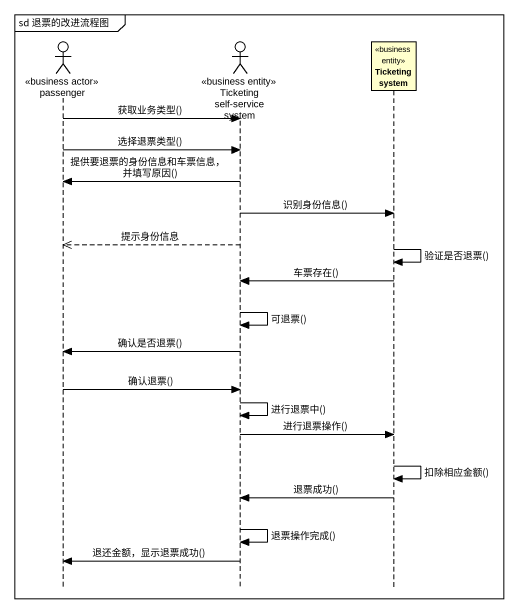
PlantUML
@startuml
mainframe sd 退票的改进流程图
hide footbox
actor passenger <<business actor>>
actor "Ticketing self-service system" as Ticketing_self_service <<business entity>>
participant "Ticketing system" as Ticketing_system <<business entity>>

passenger -> Ticketing_self_service : 获取业务类型()
passenger -> Ticketing_self_service : 选择退票类型()
Ticketing_self_service -> passenger : 提供要退票的身份信息和车票信息，并填写原因()
Ticketing_self_service -> Ticketing_system : 识别身份信息()
Ticketing_self_service -->> passenger : 提示身份信息
Ticketing_system -> Ticketing_system : 验证是否退票()
Ticketing_system -> Ticketing_self_service : 车票存在()
Ticketing_self_service -> Ticketing_self_service : 可退票()
Ticketing_self_service -> passenger : 确认是否退票()
passenger -> Ticketing_self_service : 确认退票()
Ticketing_self_service -> Ticketing_self_service : 进行退票中()
Ticketing_self_service -> Ticketing_system : 进行退票操作()
Ticketing_system -> Ticketing_system : 扣除相应金额()
Ticketing_system -> Ticketing_self_service : 退票成功()
Ticketing_self_service -> Ticketing_self_service : 退票操作完成()
Ticketing_self_service -> passenger : 退还金额，显示退票成功()
@enduml
